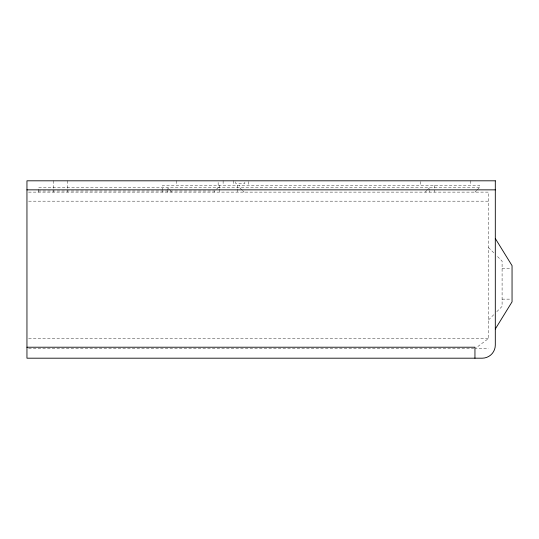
<?xml version="1.0" encoding="UTF-8"?>
<svg xmlns="http://www.w3.org/2000/svg" width="539" height="539" viewBox="0 0 539 539"><rect width="100%" height="100%" fill="white"/><g stroke="black" fill="none" stroke-linecap="round" stroke-linejoin="round"><path stroke-width="0.4" stroke-dasharray="2.69 2.02" d="M38.262 190.988L214.744 190.988L218.14 187.592L218.14 180.808M425.163 192.12L426.861 190.422M427.427 189.856L429.691 187.592L429.691 189.856M474.94 192.12L476.638 190.422M477.204 189.856L479.467 187.592L479.467 185.328L162.704 185.328L162.704 189.856M488.516 319.957L494.425 314.055M496.783 311.69L502.092 306.381L502.092 261.125L496.783 255.816M28.567 192.12L488.516 192.12L488.516 338.512L475.398 348.349L488.516 348.349M479.467 187.592L38.262 187.592L38.262 190.307M28.634 201.168L488.516 201.168M502.092 268.368L510.393 268.368M502.092 299.138L510.393 299.138M28.634 338.512L488.516 338.512M28.634 348.349L473.714 348.349M488.516 247.556L494.425 253.458M241.896 189.856L239.633 187.592L239.633 185.328M242.462 190.422L244.16 192.12M169.495 189.856L167.231 187.592L167.231 189.856M170.061 190.422L171.759 192.12M470.419 180.808L470.412 185.328M434.218 185.328L434.218 192.12M429.691 190.611L429.691 192.12M420.642 181.562L420.642 185.328M248.681 181.562L248.681 185.328M244.841 182.162L244.841 183.523L235.786 183.523L235.786 180.808M237.369 185.328L237.369 188.347M237.369 189.101L237.369 192.12M233.522 180.808L233.522 185.328M223.119 180.808L223.119 185.328M219.272 185.328L219.272 188.347M219.272 189.101L219.272 192.12M214.744 190.988L214.744 192.12M176.28 180.808L176.28 185.328M167.231 190.611L167.231 192.12M162.704 190.611L162.704 192.12M67.227 180.808L67.227 192.12M53.651 180.808L53.651 192.12M38.262 190.611L38.262 192.12"/><path stroke-width="0.81" d="M495.307 329.006L512.05 301.853L512.05 265.653L495.307 238.501M26.95 189.856L495.307 189.856M26.95 347.217L474.947 347.217L474.947 358.192M495.307 180.808L26.95 180.808L26.95 358.192L482.183 358.192A13.125 13.125 0 0 0 495.307 345.068L495.307 180.808"/></g></svg>
